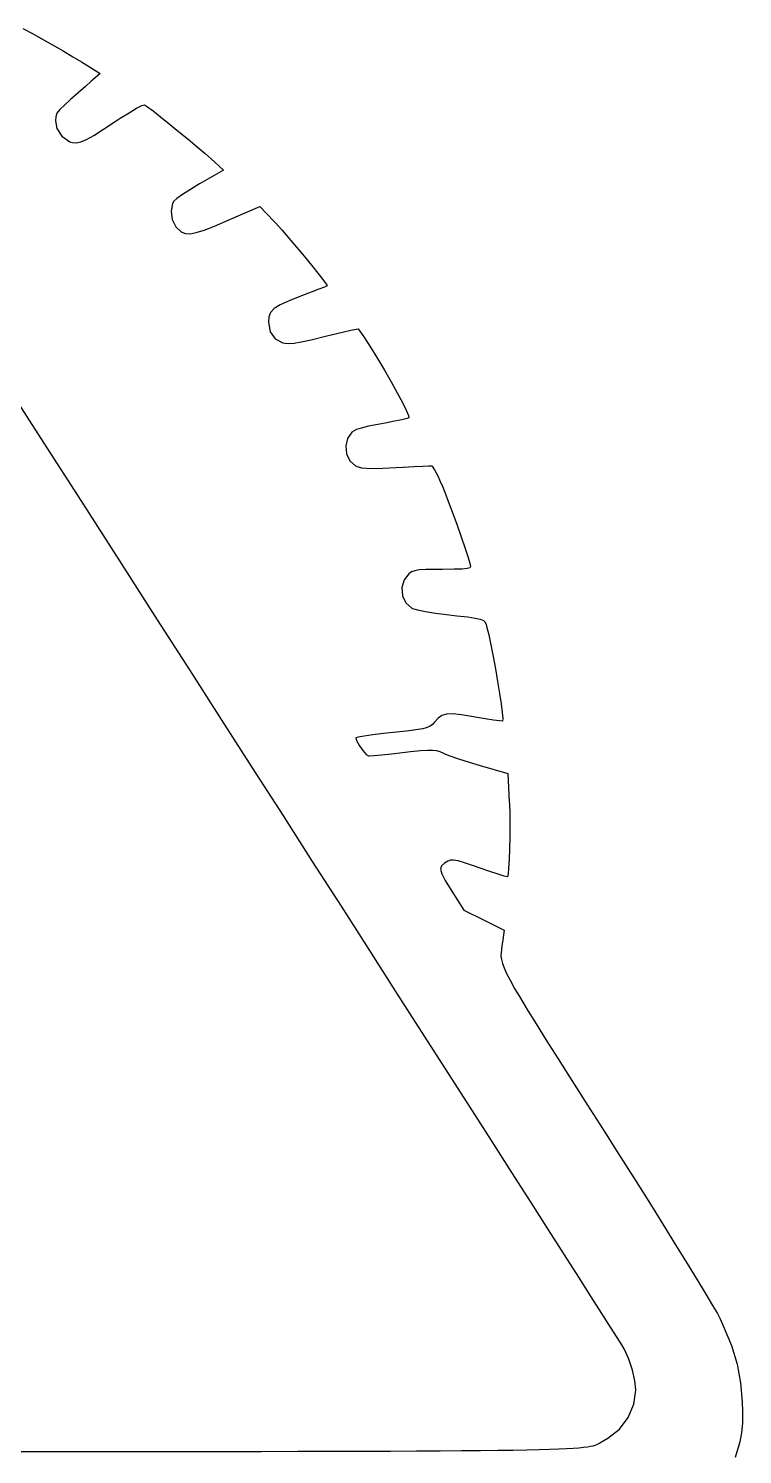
# Model space of a CAD drawing. Extents: x 48.4 to 110.5, y -108.5 to -46.7.
# Drawn here: x 102.5 to 106.33, y -84.87 to -77.23 of the extents above; entities that cross this region are included whole.
import ezdxf

# ---------------------------------------------------------------- set-up
doc = ezdxf.new("R2010")
doc.units = 0
doc.layers.add('BLACK', color=7, linetype='CONTINUOUS')

msp = doc.modelspace()

# ---------------------------------------------------------------- linework, layer by layer
at = {"layer": 'BLACK', "linetype": 'CONTINUOUS'}
for p, q in [((102.469589, -77.226558), (102.517638, -77.252301)), ((102.517638, -77.252301), (102.572179, -77.282269)), ((102.572179, -77.282269), (102.629643, -77.314495)), ((102.629643, -77.314495), (102.686466, -77.34701)), ((102.686466, -77.34701), (102.739077, -77.377845)), ((102.739077, -77.377845), (102.783912, -77.405034)), ((102.783912, -77.405034), (102.884236, -77.467387)), ((102.836654, -77.509519), (102.805492, -77.537038)), ((102.845323, -77.501848), (102.836654, -77.509519)), ((102.884236, -77.467387), (102.845323, -77.501848)), ((102.725816, -77.607266), (102.694832, -77.634989)), ((102.766404, -77.57151), (102.725816, -77.607266)), ((102.805492, -77.537038), (102.766404, -77.57151)), ((102.653311, -77.681139), (102.646704, -77.699555)), ((102.668276, -77.661137), (102.653311, -77.681139)), ((102.694832, -77.634989), (102.668276, -77.661137)), ((102.99227, -77.707792), (103.039647, -77.677844)), ((103.039647, -77.677844), (103.079596, -77.654464)), ((103.079596, -77.654464), (103.108442, -77.639741)), ((103.108442, -77.639741), (103.122509, -77.635764)), ((103.122509, -77.635764), (103.123131, -77.636033)), ((103.123131, -77.636033), (103.138916, -77.646442)), ((103.138916, -77.646442), (103.168315, -77.668484)), ((103.168315, -77.668484), (103.208062, -77.69951)), ((102.646704, -77.699555), (102.645221, -77.72095)), ((102.645221, -77.72095), (102.652591, -77.76281)), ((102.652591, -77.76281), (102.679086, -77.804617)), ((102.903106, -77.766741), (102.970686, -77.722063)), ((102.970686, -77.722063), (102.99227, -77.707792)), ((103.208062, -77.69951), (103.254888, -77.736873)), ((103.254888, -77.736873), (103.305525, -77.777925)), ((102.679086, -77.804617), (102.722055, -77.83338)), ((102.722055, -77.83338), (102.736364, -77.838104)), ((102.736364, -77.838104), (102.756604, -77.839754)), ((102.756604, -77.839754), (102.780484, -77.834747)), ((102.780484, -77.834747), (102.810919, -77.821778)), ((102.810919, -77.821778), (102.850821, -77.799545)), ((102.850821, -77.799545), (102.903106, -77.766741)), ((103.305525, -77.777925), (103.356705, -77.820018)), ((103.356705, -77.820018), (103.405161, -77.860505)), ((103.405161, -77.860505), (103.447624, -77.896739)), ((103.447624, -77.896739), (103.480827, -77.926071)), ((103.546566, -77.985868), (103.421329, -78.057725)), ((103.480827, -77.926071), (103.546566, -77.985868)), ((103.417217, -78.060092), (103.368588, -78.08922)), ((103.421329, -78.057725), (103.417217, -78.060092)), ((103.295469, -78.138589), (103.279727, -78.152947)), ((103.326548, -78.116366), (103.295469, -78.138589)), ((103.368588, -78.08922), (103.326548, -78.116366)), ((103.272751, -78.165522), (103.264882, -78.206143)), ((103.264882, -78.206143), (103.271254, -78.250376)), ((103.279727, -78.152947), (103.272751, -78.165522)), ((103.571005, -78.254798), (103.741017, -78.180941)), ((103.741017, -78.180941), (103.814356, -78.2577)), ((103.271254, -78.250376), (103.28992, -78.290073)), ((103.28992, -78.290073), (103.318935, -78.317083)), ((103.442131, -78.307533), (103.498114, -78.285752)), ((103.498114, -78.285752), (103.571005, -78.254798)), ((103.814356, -78.2577), (103.825059, -78.269069)), ((103.825059, -78.269069), (103.858368, -78.305861)), ((103.318935, -78.317083), (103.322544, -78.318927)), ((103.322544, -78.318927), (103.343262, -78.325839)), ((103.343262, -78.325839), (103.367942, -78.326777)), ((103.367942, -78.326777), (103.399819, -78.320942)), ((103.399819, -78.320942), (103.442131, -78.307533)), ((103.858368, -78.305861), (103.896846, -78.34989)), ((103.896846, -78.34989), (103.938002, -78.398133)), ((103.938002, -78.398133), (103.979346, -78.447564)), ((103.979346, -78.447564), (104.018388, -78.495159)), ((104.018388, -78.495159), (104.052637, -78.537894)), ((104.052637, -78.537894), (104.079603, -78.572745)), ((104.079603, -78.572745), (104.096796, -78.596686)), ((104.096796, -78.596686), (104.101724, -78.606694)), ((103.965174, -78.660202), (103.898495, -78.686095)), ((104.015702, -78.641185), (103.965174, -78.660202)), ((104.058029, -78.624877), (104.015702, -78.641185)), ((104.087997, -78.612907), (104.058029, -78.624877)), ((104.101447, -78.606905), (104.087997, -78.612907)), ((104.101724, -78.606694), (104.101447, -78.606905)), ((103.798576, -78.748855), (103.7894, -78.772221)), ((103.817912, -78.728217), (103.798576, -78.748855)), ((103.850266, -78.708049), (103.817912, -78.728217)), ((103.898495, -78.686095), (103.850266, -78.708049)), ((103.7894, -78.772221), (103.787529, -78.800574)), ((103.787529, -78.800574), (103.797314, -78.85233)), ((103.797314, -78.85233), (103.823493, -78.889965)), ((103.823493, -78.889965), (103.86534, -78.911837)), ((103.925255, -78.913449), (103.963492, -78.906846)), ((103.963492, -78.906846), (104.015902, -78.89536)), ((104.015902, -78.89536), (104.086225, -78.878425)), ((104.086225, -78.878425), (104.130445, -78.867635)), ((104.130445, -78.867635), (104.185047, -78.854653)), ((104.185047, -78.854653), (104.228777, -78.844663)), ((104.228777, -78.844663), (104.257991, -78.838491)), ((104.257991, -78.838491), (104.269046, -78.836964)), ((104.269046, -78.836964), (104.29832, -78.879668)), ((104.29832, -78.879668), (104.334153, -78.935021)), ((103.86534, -78.911837), (103.876321, -78.914269)), ((103.876321, -78.914269), (103.897445, -78.915734)), ((103.897445, -78.915734), (103.925255, -78.913449)), ((104.334153, -78.935021), (104.371773, -78.995717)), ((104.371773, -78.995717), (104.409453, -79.058712)), ((104.409453, -79.058712), (104.445467, -79.120967)), ((104.445467, -79.120967), (104.478089, -79.179438)), ((102.585122, -79.449733), (102.399372, -79.160569)), ((104.478089, -79.179438), (104.505593, -79.231085)), ((104.505593, -79.231085), (104.526252, -79.272865)), ((104.526252, -79.272865), (104.538341, -79.301736)), ((104.283788, -79.369044), (104.259436, -79.376261)), ((104.324091, -79.35959), (104.283788, -79.369044)), ((104.374111, -79.349287), (104.324091, -79.35959)), ((104.412959, -79.342066), (104.374111, -79.349287)), ((104.462562, -79.332861), (104.412959, -79.342066)), ((104.503498, -79.324471), (104.462562, -79.332861)), ((104.530984, -79.317927), (104.503498, -79.324471)), ((104.540133, -79.314657), (104.530984, -79.317927)), ((104.538341, -79.301736), (104.540133, -79.314657)), ((104.212117, -79.424231), (104.202444, -79.464787)), ((104.235057, -79.391467), (104.212117, -79.424231)), ((104.259436, -79.376261), (104.235057, -79.391467)), ((102.7822, -79.756641), (102.585122, -79.449733)), ((104.202444, -79.464787), (104.206193, -79.506983)), ((104.206193, -79.506983), (104.223515, -79.544666)), ((104.223515, -79.544666), (104.254565, -79.571683)), ((104.254565, -79.571683), (104.268009, -79.577589)), ((104.268009, -79.577589), (104.286934, -79.582377)), ((104.286934, -79.582377), (104.312768, -79.584913)), ((104.312768, -79.584913), (104.349389, -79.585356)), ((104.349389, -79.585356), (104.400674, -79.583867)), ((104.400674, -79.583867), (104.470501, -79.580606)), ((104.470501, -79.580606), (104.510392, -79.578578)), ((104.510392, -79.578578), (104.567817, -79.575669)), ((104.567817, -79.575669), (104.61492, -79.573297)), ((104.61492, -79.573297), (104.647658, -79.571665)), ((104.647658, -79.571665), (104.66199, -79.570977)), ((104.66199, -79.570977), (104.665898, -79.573869)), ((104.665898, -79.573869), (104.678258, -79.592806)), ((104.678258, -79.592806), (104.695271, -79.625535)), ((104.695271, -79.625535), (104.71447, -79.667517)), ((104.71447, -79.667517), (104.715051, -79.668865)), ((104.715051, -79.668865), (104.732799, -79.7121)), ((104.732799, -79.7121), (104.753684, -79.766059)), ((102.990872, -80.081703), (102.7822, -79.756641)), ((104.753684, -79.766059), (104.776312, -79.826777)), ((104.776312, -79.826777), (104.799287, -79.890289)), ((104.799287, -79.890289), (104.821214, -79.95263)), ((104.821214, -79.95263), (104.840697, -80.009834)), ((104.840697, -80.009834), (104.856341, -80.057937)), ((103.192981, -80.39662), (102.990872, -80.081703)), ((104.596433, -80.129941), (104.572134, -80.133966)), ((104.632259, -80.127793), (104.596433, -80.129941)), ((104.683912, -80.126971), (104.632259, -80.127793)), ((104.720321, -80.126885), (104.683912, -80.126971)), ((104.782735, -80.126473), (104.720321, -80.126885)), ((104.825823, -80.125013), (104.782735, -80.126473)), ((104.852725, -80.122175), (104.825823, -80.125013)), ((104.86658, -80.117624), (104.852725, -80.122175)), ((104.856341, -80.057937), (104.866751, -80.092974)), ((104.87053, -80.111029), (104.86658, -80.117624)), ((104.866751, -80.092974), (104.870531, -80.110979)), ((104.870531, -80.110979), (104.87053, -80.111029)), ((104.514919, -80.181956), (104.50307, -80.223887)), ((104.540915, -80.14985), (104.514919, -80.181956)), ((104.555061, -80.140419), (104.540915, -80.14985)), ((104.572134, -80.133966), (104.555061, -80.140419)), ((104.50307, -80.223887), (104.506363, -80.267805)), ((104.506363, -80.267805), (104.52425, -80.307054)), ((104.52425, -80.307054), (104.556181, -80.334982)), ((104.556181, -80.334982), (104.559681, -80.336526)), ((104.559681, -80.336526), (104.58662, -80.344029)), ((104.58662, -80.344029), (104.629559, -80.352515)), ((104.629559, -80.352515), (104.683351, -80.361054)), ((104.683351, -80.361054), (104.74285, -80.368715)), ((103.366022, -80.666298), (103.192981, -80.39662)), ((104.74285, -80.368715), (104.798371, -80.375034)), ((104.798371, -80.375034), (104.85586, -80.38188)), ((104.85586, -80.38188), (104.896572, -80.387771)), ((104.896572, -80.387771), (104.923677, -80.393736)), ((104.923677, -80.393736), (104.940348, -80.400802)), ((104.940348, -80.400802), (104.949757, -80.409996)), ((104.949757, -80.409996), (104.955076, -80.422346)), ((104.955076, -80.422346), (104.959477, -80.438879)), ((104.959477, -80.438879), (104.968965, -80.478255)), ((104.968965, -80.478255), (104.980442, -80.532225)), ((104.980442, -80.532225), (104.992567, -80.594327)), ((103.536082, -80.931384), (103.366022, -80.666298)), ((104.992567, -80.594327), (105.004712, -80.660789)), ((105.004712, -80.660789), (105.016248, -80.727839)), ((105.016248, -80.727839), (105.026548, -80.791704)), ((105.026548, -80.791704), (105.034985, -80.84861)), ((105.034985, -80.84861), (105.040931, -80.894787)), ((105.040931, -80.894787), (105.043757, -80.926461)), ((103.702753, -81.191239), (103.536082, -80.931384)), ((104.65514, -80.96834), (104.639027, -80.975361)), ((104.666542, -80.959346), (104.65514, -80.96834)), ((104.676758, -80.947491), (104.666542, -80.959346)), ((104.678128, -80.945763), (104.676758, -80.947491)), ((104.697416, -80.923955), (104.678128, -80.945763)), ((104.71735, -80.909635), (104.697416, -80.923955)), ((104.742086, -80.902287), (104.71735, -80.909635)), ((104.775777, -80.901394), (104.742086, -80.902287)), ((104.822579, -80.906437), (104.775777, -80.901394)), ((104.886646, -80.916901), (104.822579, -80.906437)), ((104.89631, -80.918606), (104.886646, -80.916901)), ((104.949976, -80.927774), (104.89631, -80.918606)), ((104.995048, -80.934819), (104.949976, -80.927774)), ((105.027251, -80.939121), (104.995048, -80.934819)), ((105.042306, -80.940061), (105.027251, -80.939121)), ((105.042837, -80.939859), (105.042306, -80.940061)), ((105.043757, -80.926461), (105.042837, -80.939859)), ((104.256605, -81.029276), (104.255769, -81.031866)), ((104.255769, -81.031866), (104.261469, -81.048334)), ((104.269174, -81.026156), (104.256605, -81.029276)), ((104.261469, -81.048334), (104.275768, -81.072785)), ((104.300361, -81.021172), (104.269174, -81.026156)), ((104.346432, -81.014841), (104.300361, -81.021172)), ((104.403653, -81.007682), (104.346432, -81.014841)), ((104.456938, -81.001482), (104.403653, -81.007682)), ((104.527158, -80.99347), (104.456938, -81.001482)), ((104.578562, -80.987038), (104.527158, -80.99347)), ((104.614676, -80.981297), (104.578562, -80.987038)), ((104.639027, -80.975361), (104.614676, -80.981297)), ((104.275768, -81.072785), (104.294052, -81.098532)), ((104.294052, -81.098532), (104.311709, -81.118888)), ((104.311709, -81.118888), (104.324126, -81.127165)), ((104.324126, -81.127165), (104.329029, -81.126874)), ((104.329029, -81.126874), (104.353565, -81.124633)), ((104.353565, -81.124633), (104.394136, -81.120543)), ((104.394136, -81.120543), (104.446519, -81.115035)), ((104.446519, -81.115035), (104.506493, -81.108539)), ((104.506493, -81.108539), (104.550025, -81.103795)), ((104.550025, -81.103795), (104.603281, -81.098395)), ((104.603281, -81.098395), (104.641214, -81.095641)), ((104.641214, -81.095641), (104.668121, -81.095615)), ((104.668121, -81.095615), (104.688298, -81.098399)), ((104.688298, -81.098399), (104.706043, -81.104075)), ((104.706043, -81.104075), (104.725652, -81.112726)), ((104.725652, -81.112726), (104.728402, -81.113964)), ((104.728402, -81.113964), (104.76036, -81.126379)), ((104.76036, -81.126379), (104.807344, -81.142558)), ((103.865628, -81.445224), (103.702753, -81.191239)), ((104.807344, -81.142558), (104.863475, -81.160543)), ((104.863475, -81.160543), (104.922875, -81.178377)), ((104.922875, -81.178377), (105.07075, -81.221199)), ((105.07075, -81.221199), (105.078923, -81.373666)), ((105.078923, -81.373666), (105.079383, -81.382854)), ((105.079383, -81.382854), (105.081127, -81.437333)), ((104.024298, -81.692702), (103.865628, -81.445224)), ((105.081127, -81.437333), (105.081789, -81.498641)), ((105.081789, -81.498641), (105.081473, -81.562592)), ((105.081473, -81.562592), (105.080284, -81.624998)), ((105.080284, -81.624998), (105.078325, -81.681675)), ((104.178353, -81.933034), (104.024298, -81.692702)), ((104.714871, -81.716151), (104.710044, -81.734102)), ((104.710044, -81.734102), (104.716965, -81.759425)), ((104.731022, -81.701923), (104.714871, -81.716151)), ((104.749784, -81.691756), (104.731022, -81.701923)), ((104.763735, -81.686717), (104.749784, -81.691756)), ((104.780512, -81.685791), (104.763735, -81.686717)), ((104.804124, -81.689825), (104.780512, -81.685791)), ((104.838577, -81.699666), (104.804124, -81.689825)), ((104.887879, -81.716158), (104.838577, -81.699666)), ((104.922148, -81.72815), (104.887879, -81.716158)), ((104.974824, -81.746418), (104.922148, -81.72815)), ((105.075703, -81.728436), (105.072521, -81.761094)), ((105.078325, -81.681675), (105.075703, -81.728436)), ((104.716965, -81.759425), (104.736055, -81.795773)), ((104.736055, -81.795773), (104.767738, -81.846796)), ((105.019299, -81.761257), (104.974824, -81.746418)), ((105.05161, -81.771388), (105.019299, -81.761257)), ((105.067795, -81.775534), (105.05161, -81.771388)), ((105.068885, -81.775463), (105.067795, -81.775534)), ((105.072521, -81.761094), (105.068885, -81.775463)), ((104.767738, -81.846796), (104.835882, -81.953296)), ((104.327387, -82.165581), (104.178353, -81.933034)), ((104.835882, -81.953296), (104.943888, -82.006948)), ((104.943888, -82.006948), (105.051894, -82.0606)), ((105.051894, -82.0606), (105.042886, -82.124915)), ((104.470989, -82.389707), (104.327387, -82.165581)), ((105.034803, -82.18219), (105.034606, -82.199582)), ((105.036711, -82.16475), (105.034803, -82.18219)), ((105.039646, -82.145993), (105.036711, -82.16475)), ((105.042886, -82.124915), (105.039646, -82.145993)), ((105.034606, -82.199582), (105.036804, -82.2182)), ((105.036804, -82.2182), (105.042081, -82.239314)), ((105.042081, -82.239314), (105.05112, -82.264196)), ((105.05112, -82.264196), (105.064608, -82.294116)), ((105.064608, -82.294116), (105.083226, -82.330347)), ((105.083226, -82.330347), (105.107661, -82.374159)), ((104.608753, -82.604772), (104.470989, -82.389707)), ((105.107661, -82.374159), (105.138595, -82.426825)), ((105.138595, -82.426825), (105.176713, -82.489614)), ((105.176713, -82.489614), (105.222699, -82.5638)), ((105.222699, -82.5638), (105.277237, -82.650652)), ((104.740269, -82.810139), (104.608753, -82.604772)), ((105.277237, -82.650652), (105.341011, -82.751443)), ((104.865129, -83.005168), (104.740269, -82.810139)), ((105.341011, -82.751443), (105.414706, -82.867444)), ((105.414706, -82.867444), (105.499006, -82.999925)), ((104.982925, -83.189223), (104.865129, -83.005168)), ((105.499006, -82.999925), (105.594594, -83.15016)), ((105.093248, -83.361664), (104.982925, -83.189223)), ((105.594594, -83.15016), (105.661602, -83.255701)), ((105.661602, -83.255701), (105.746279, -83.389604)), ((105.19569, -83.521853), (105.093248, -83.361664)), ((105.746279, -83.389604), (105.826628, -83.51726)), ((105.289842, -83.669153), (105.19569, -83.521853)), ((105.826628, -83.51726), (105.901781, -83.637264)), ((105.901781, -83.637264), (105.970867, -83.748206)), ((105.375295, -83.802924), (105.289842, -83.669153)), ((105.451643, -83.92253), (105.375295, -83.802924)), ((105.970867, -83.748206), (106.033017, -83.848682)), ((106.033017, -83.848682), (106.087362, -83.937283)), ((105.518475, -84.02733), (105.451643, -83.92253)), ((106.087362, -83.937283), (106.133032, -84.012603)), ((105.575383, -84.116688), (105.518475, -84.02733)), ((106.133032, -84.012603), (106.169157, -84.073235)), ((106.169157, -84.073235), (106.194869, -84.117771)), ((105.62196, -84.189965), (105.575383, -84.116688)), ((106.194869, -84.117771), (106.209297, -84.144806)), ((106.209297, -84.144806), (106.226839, -84.18252)), ((106.226839, -84.18252), (106.270446, -84.289189)), ((105.657797, -84.246523), (105.62196, -84.189965)), ((105.682484, -84.285724), (105.657797, -84.246523)), ((105.695615, -84.306929), (105.682484, -84.285724)), ((105.697625, -84.310391), (105.695615, -84.306929)), ((105.720106, -84.362285), (105.697625, -84.310391)), ((106.270446, -84.289189), (106.300692, -84.388854)), ((105.739371, -84.421268), (105.720106, -84.362285)), ((106.300692, -84.388854), (106.319378, -84.488312)), ((105.752956, -84.478545), (105.739371, -84.421268)), ((105.758393, -84.525317), (105.752956, -84.478545)), ((106.319378, -84.488312), (106.322654, -84.527251)), ((105.747627, -84.602726), (105.758407, -84.527251)), ((105.758407, -84.527251), (105.758393, -84.525317)), ((106.322654, -84.527251), (106.328301, -84.594363)), ((105.717123, -84.673949), (105.747627, -84.602726)), ((106.328301, -84.594363), (106.329736, -84.639241)), ((106.329736, -84.639241), (106.329321, -84.704209)), ((105.669648, -84.736585), (105.717123, -84.673949)), ((106.329321, -84.704209), (106.324838, -84.757491)), ((105.58602, -84.798591), (105.607957, -84.7863)), ((105.607957, -84.7863), (105.669648, -84.736585)), ((106.324838, -84.757491), (106.315894, -84.805788)), ((102.234619, -84.857155), (102.531745, -84.857081)), ((102.531745, -84.857081), (102.81026, -84.85698)), ((102.81026, -84.85698), (103.070782, -84.856846)), ((103.070782, -84.856846), (103.313926, -84.856673)), ((103.313926, -84.856673), (103.540309, -84.856452)), ((103.540309, -84.856452), (103.750549, -84.856177)), ((103.750549, -84.856177), (103.94526, -84.855842)), ((103.94526, -84.855842), (104.125061, -84.855439)), ((104.125061, -84.855439), (104.290567, -84.854962)), ((104.290567, -84.854962), (104.442396, -84.854403)), ((104.442396, -84.854403), (104.581163, -84.853755)), ((104.581163, -84.853755), (104.707486, -84.853013)), ((104.707486, -84.853013), (104.82198, -84.852168)), ((104.82198, -84.852168), (104.925263, -84.851214)), ((104.925263, -84.851214), (105.01795, -84.850144)), ((105.01795, -84.850144), (105.10066, -84.848951)), ((105.10066, -84.848951), (105.174007, -84.847628)), ((105.174007, -84.847628), (105.23861, -84.846169)), ((105.23861, -84.846169), (105.295083, -84.844566)), ((105.295083, -84.844566), (105.344045, -84.842812)), ((105.344045, -84.842812), (105.386111, -84.840901)), ((105.386111, -84.840901), (105.421898, -84.838826)), ((105.421898, -84.838826), (105.452023, -84.83658)), ((105.452023, -84.83658), (105.477102, -84.834155)), ((105.477102, -84.834155), (105.497751, -84.831545)), ((105.497751, -84.831545), (105.514589, -84.828744)), ((105.514589, -84.828744), (105.52823, -84.825743)), ((105.52823, -84.825743), (105.539291, -84.822537)), ((105.539291, -84.822537), (105.54839, -84.819118)), ((105.54839, -84.819118), (105.556142, -84.815479)), ((105.556142, -84.815479), (105.563165, -84.811614)), ((105.563165, -84.811614), (105.570074, -84.807516)), ((105.570074, -84.807516), (105.577487, -84.803177)), ((105.577487, -84.803177), (105.58602, -84.798591)), ((106.315894, -84.805788), (106.291208, -84.888377))]:
    msp.add_line(p, q, dxfattribs=at)

doc.saveas('drawing.dxf')
